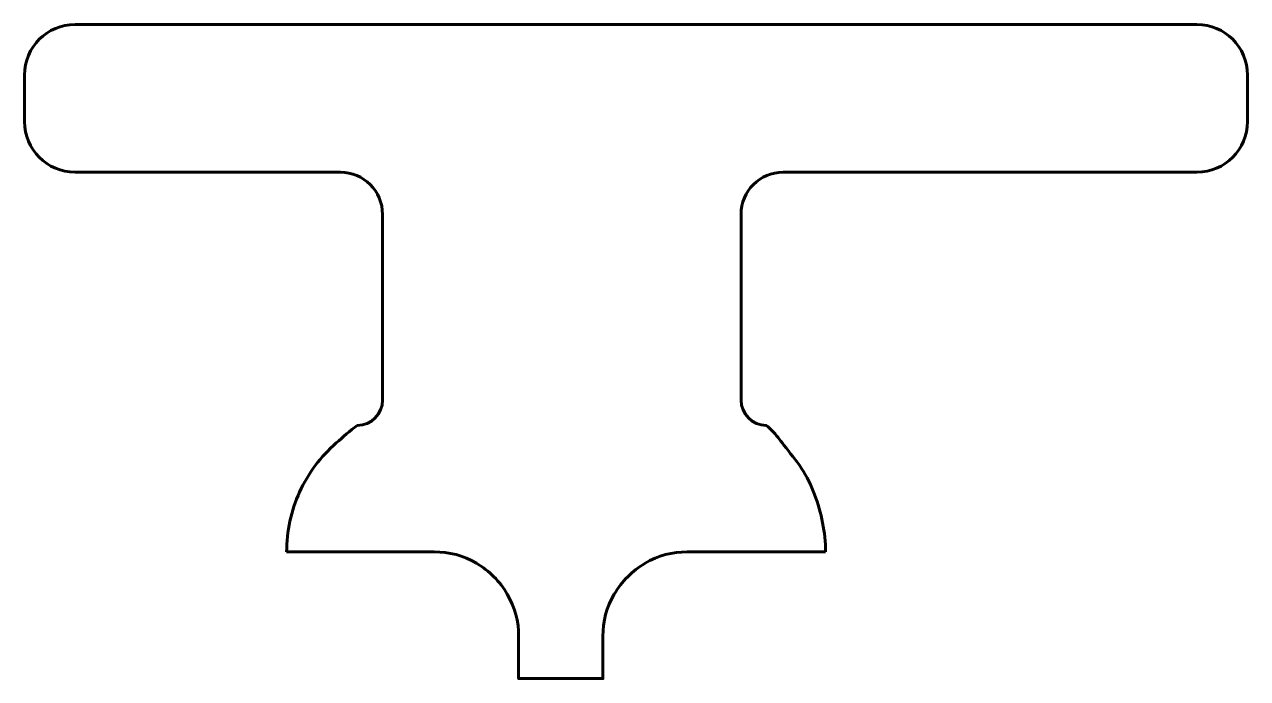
# Model space of a CAD drawing. Header units: millimetres. Extents: x -12.7 to 16.3, y 299.9 to 315.4.
import ezdxf

# ---------------------------------------------------------------- set-up
doc = ezdxf.new("R2010")
doc.units = ezdxf.units.MM
doc.linetypes.add('K5LT_BASIC', pattern=[0])

msp = doc.modelspace()

# ---------------------------------------------------------------- linework, layer by layer
at = {"color": 150, "linetype": 'K5LT_BASIC', "lineweight": 60, "true_color": 0x0080ff}
for p, q in [((15.084, 315.408), (-11.516, 315.408)), ((-12.716, 313.108), (-12.716, 314.208)), ((16.284, 313.108), (16.284, 314.208)), ((-4.226, 306.508), (-4.226, 310.908)), ((4.274, 306.508), (4.274, 310.908)), ((-3, 302.908), (-6.5, 302.908)), ((6.274, 302.908), (3, 302.908))]:
    msp.add_line(p, q, dxfattribs=at)
for points in [[(-11.516, 311.908), (-5.226, 311.908)], [(5.274, 311.908), (15.084, 311.908)], [(1, 300.908), (1, 299.908), (-1, 299.908), (-1, 300.908)]]:
    msp.add_lwpolyline(points, dxfattribs=at)
for centre, radius, start, end in [((-11.516, 314.208), 1.2, 90, 180), ((15.084, 314.208), 1.2, 0, 90), ((-11.516, 313.108), 1.2, 180, 270), ((15.084, 313.108), 1.2, 270, 0), ((-5.226, 310.908), 1, 0, 90), ((5.274, 310.908), 1, 90, 180), ((-4.826, 306.508), 0.6, 270, 0), ((4.874, 306.508), 0.6, 180, 270)]:
    msp.add_arc(centre, radius, start, end, dxfattribs=at)
for points, knots in [([(-4.826, 305.908), (-4.996, 305.774), (-5.353, 305.483), (-5.844, 304.972), (-6.216, 304.337), (-6.448, 303.64), (-6.501, 303.151), (-6.5, 302.908)], [0, 0, 0, 0, 0.650457, 1.380377, 2.110298, 2.840219, 3.570109, 3.570109, 3.570109, 3.570109]), ([(4.874, 305.908), (4.92, 305.871), (5.075, 305.729), (5.333, 305.371), (5.733, 304.906), (6.038, 304.273), (6.226, 303.604), (6.284, 303.139), (6.274, 302.908)], [0, 0, 0, 0, 0.177871, 0.625382, 1.319857, 2.014332, 2.708807, 3.403283, 3.403283, 3.403283, 3.403283]), ([(-3, 302.908), (-2.655, 302.917), (-1.95, 302.716), (-1.192, 301.958), (-0.99, 301.253), (-1, 300.908)], [0, 0, 0, 0, 1.035276, 2.070552, 3.105828, 3.105828, 3.105828, 3.105828]), ([(3, 302.908), (2.655, 302.917), (1.95, 302.716), (1.192, 301.958), (0.99, 301.253), (1, 300.908)], [0, 0, 0, 0, 1.03528, 2.070561, 3.10584, 3.10584, 3.10584, 3.10584])]:
    msp.add_open_spline(points, degree=3, knots=knots, dxfattribs=at)

doc.saveas('drawing.dxf')
